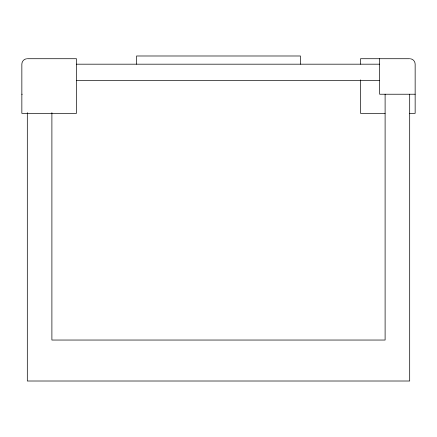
<?xml version="1.0" encoding="UTF-8"?>
<svg xmlns="http://www.w3.org/2000/svg" width="437" height="437" viewBox="0 0 437 437"><rect width="100%" height="100%" fill="white"/><g stroke="black" fill="none" stroke-linecap="round" stroke-linejoin="round"><path stroke-width="0.66" d="M27.312 58.722L76.475 58.722L76.475 113.347L21.85 113.347L21.85 64.184A5.463 5.463 0 0 1 26.641 58.766M409.688 58.722L360.525 58.722L360.525 64.184M76.475 64.184L379.644 64.184M76.475 80.572L379.644 80.572M21.85 94.228L22.232 94.228M415.15 94.228L379.644 94.228L379.644 58.722M385.106 113.347L360.525 113.347L360.525 79.889M409.688 113.347L415.15 113.347L415.15 64.184A5.463 5.463 0 0 0 410.359 58.766M409.688 94.228L409.688 381.009L27.312 381.009L27.312 112.664M385.106 94.228L385.106 340.041L51.894 340.041L51.894 112.664M300.438 64.184L300.438 55.991L136.562 55.991L136.562 64.184"/></g></svg>
